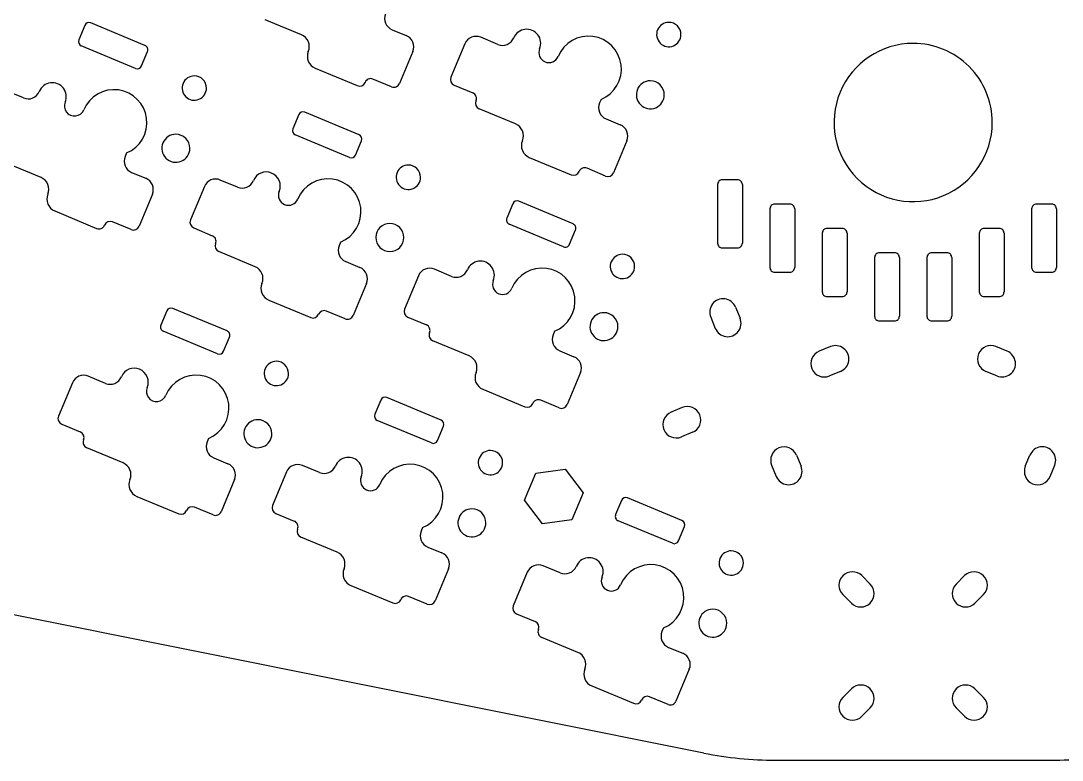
# Model space of a CAD drawing. Header units: millimetres. Extents: x -2 to 277, y 0 to 103.
# Drawn here: x 63.9 to 149.5, y 0.1 to 60.8 of the extents above; entities that cross this region are included whole.
import ezdxf

# ---------------------------------------------------------------- set-up
doc = ezdxf.new("R2010")
doc.units = ezdxf.units.MM
doc.layers.get('0').update_dxf_attribs({"linetype": 'CONTINUOUS'})

msp = doc.modelspace()

# ---------------------------------------------------------------- linework, layer by layer
at = {"color": 1}
for points in [[(86.9818, 59.6551), (84.0048, 60.8954)], [(69.1735, 60.4233), (68.685, 59.251)], [(74.1265, 58.7724), (69.6717, 60.6285)], [(94.4249, 60.0748), (95.5933, 59.5879)], [(103.1183, 58.863), (101.7106, 59.4496)], [(73.345, 56.8967), (68.8902, 58.7528)], [(73.8432, 57.1018), (74.3316, 58.2741)], [(96.1318, 58.2802), (95.0357, 55.6495)], [(100.4029, 58.9111), (99.2588, 56.1649)], [(88.1126, 56.909), (91.5511, 55.4763)], [(94.3818, 55.3802), (92.8588, 56.0148)], [(64.1392, 54.4663), (62.7315, 55.0528)], [(99.528, 55.5111), (101.0511, 54.8765)], [(111.5926, 54.3473), (111.4711, 54.0558)], [(86.7582, 53.0966), (86.2697, 51.9243)], [(91.7112, 51.4457), (87.2564, 53.3018)], [(104.5665, 52.3284), (101.5896, 53.5688)], [(112.0096, 52.7481), (113.178, 52.2613)], [(90.9297, 49.57), (86.4749, 51.4261)], [(91.4279, 49.7752), (91.9164, 50.9475)], [(113.7165, 50.9536), (112.6204, 48.3228)], [(72.6134, 49.9506), (72.492, 49.659)], [(65.5873, 47.9317), (62.6104, 49.172)], [(105.6973, 49.5823), (109.1358, 48.1497)], [(73.0304, 48.3514), (74.1989, 47.8645)], [(111.9666, 48.0536), (110.4435, 48.6881)], [(79.0085, 47.1877), (77.8643, 44.4415)], [(81.7239, 47.1396), (80.3162, 47.7262)], [(121.169, 47.3608), (121.169, 42.5348)], [(122.82, 47.7418), (121.55, 47.7418)], [(123.201, 47.3608), (123.201, 42.5348)], [(74.7374, 46.5568), (73.6413, 43.9261)], [(104.3429, 45.77), (103.8545, 44.5977)], [(109.2959, 44.1191), (104.8411, 45.9751)], [(125.469, 45.3608), (125.469, 40.5348)], [(127.12, 45.7418), (125.85, 45.7418)], [(127.501, 45.3608), (127.501, 40.5348)], [(146.969, 45.3608), (146.969, 40.5348)], [(148.62, 45.7418), (147.35, 45.7418)], [(149.001, 45.3608), (149.001, 40.5348)], [(66.7182, 45.1856), (70.1566, 43.7529)], [(72.9874, 43.6568), (71.4643, 44.2914)], [(78.1336, 43.7877), (79.6566, 43.1531)], [(108.5144, 42.2434), (104.0596, 44.0994)], [(131.42, 43.7418), (130.15, 43.7418)], [(144.32, 43.7418), (143.05, 43.7418)], [(109.0127, 42.4485), (109.5011, 43.6208)], [(129.769, 43.3608), (129.769, 38.5348)], [(131.801, 43.3608), (131.801, 38.5348)], [(142.669, 43.3608), (142.669, 38.5348)], [(144.701, 43.3608), (144.701, 38.5348)], [(90.1981, 42.6239), (90.0767, 42.3324)], [(121.55, 42.1538), (122.82, 42.1538)], [(83.1721, 40.605), (80.1951, 41.8454)], [(134.069, 41.3608), (134.069, 36.5348)], [(135.72, 41.7418), (134.45, 41.7418)], [(136.101, 41.3608), (136.101, 36.5348)], [(138.369, 41.3608), (138.369, 36.5348)], [(140.02, 41.7418), (138.75, 41.7418)], [(140.401, 41.3608), (140.401, 36.5348)], [(90.6152, 41.0247), (91.7836, 40.5379)], [(99.3086, 39.813), (97.9009, 40.3995)], [(96.5932, 39.861), (95.449, 37.1148)], [(125.85, 40.1538), (127.12, 40.1538)], [(147.35, 40.1538), (148.62, 40.1538)], [(92.3221, 39.2302), (91.226, 36.5994)], [(84.3029, 37.8589), (87.7414, 36.4263)], [(130.15, 38.1538), (131.42, 38.1538)], [(143.05, 38.1538), (144.32, 38.1538)], [(75.9139, 36.9778), (75.4254, 35.8055)], [(80.8669, 35.3269), (76.4121, 37.1829)], [(90.5721, 36.3302), (89.049, 36.9648)], [(122.6366, 37.2895), (123.0135, 36.3741)], [(95.7183, 36.461), (97.2414, 35.8264)], [(120.6023, 36.4518), (120.9792, 35.5364)], [(134.45, 36.1538), (135.72, 36.1538)], [(138.75, 36.1538), (140.02, 36.1538)], [(80.0854, 33.4512), (75.6306, 35.3072)], [(107.7829, 35.2972), (107.6614, 35.0057)], [(80.5836, 33.6563), (81.0721, 34.8286)], [(100.7568, 33.2784), (97.7799, 34.5187)], [(108.1999, 33.698), (109.3683, 33.2112)], [(130.4314, 34.0418), (129.516, 33.6649)], [(144.9539, 33.6648), (144.0385, 34.0417)], [(109.9068, 31.9035), (108.8107, 29.2727)], [(131.2691, 32.0075), (130.3537, 31.6306)], [(144.1163, 31.6305), (143.2009, 32.0074)], [(68.1642, 31.0688), (67.02, 28.3227)], [(70.8796, 31.0208), (69.4719, 31.6073)], [(101.8876, 30.5323), (105.3261, 29.0996)], [(93.4985, 29.6509), (93.0101, 28.4785)], [(98.4515, 27.9999), (93.9967, 29.856)], [(108.1569, 29.0035), (106.6338, 29.6381)], [(118.27, 29.0339), (117.3546, 28.657)], [(67.2893, 27.6688), (68.8123, 27.0342)], [(97.67, 26.1242), (93.2152, 27.9803)], [(98.1682, 26.3294), (98.6567, 27.5017)], [(119.1076, 26.9996), (118.1923, 26.6227)], [(72.3278, 24.4862), (69.3508, 25.7265)], [(79.3538, 26.5051), (79.2324, 26.2135)], [(79.7709, 24.9059), (80.9393, 24.419)], [(127.6444, 25.128), (128.0214, 24.2127)], [(146.4487, 24.2126), (146.8256, 25.128)], [(88.4643, 23.6941), (87.0566, 24.2806)], [(106.2464, 23.653), (108.6523, 23.9641)], [(108.6523, 23.9641), (110.1254, 22.0368)], [(125.6102, 24.2904), (125.9871, 23.375)], [(148.483, 23.375), (148.8599, 24.2903)], [(120.0406, 0.6518), (6.315, 23.4177)], [(81.4778, 23.1113), (80.3817, 20.4805)], [(85.7489, 23.7422), (84.6047, 20.996)], [(106.7869, 19.4872), (105.3138, 21.4145), (106.2464, 23.653)], [(73.4586, 21.7401), (76.8971, 20.3074)], [(110.1254, 22.0368), (109.1928, 19.7983)], [(113.2812, 21.4081), (112.7927, 20.2358)], [(118.2342, 19.7571), (113.7794, 21.6132)], [(79.7278, 20.2113), (78.2047, 20.8459)], [(84.874, 20.3422), (86.3971, 19.7076)], [(109.1928, 19.7983), (106.7869, 19.4872)], [(117.4527, 17.8814), (112.9979, 19.7375)], [(96.9386, 19.1784), (96.8171, 18.8869)], [(117.9509, 18.0866), (118.4394, 19.2589)], [(89.9125, 17.1595), (86.9355, 18.3999)], [(97.3556, 17.5792), (98.524, 17.0924)], [(99.0625, 15.7847), (97.9664, 13.1539)], [(105.5315, 15.4991), (104.3873, 12.7529)], [(108.2469, 15.4511), (106.8392, 16.0376)], [(133.0128, 15.2256), (133.7128, 14.5256)], [(140.7572, 14.5256), (141.4572, 15.2256)], [(91.0433, 14.4134), (94.4818, 12.9808)], [(97.3126, 12.8846), (95.7895, 13.5192)], [(131.4572, 13.67), (132.1572, 12.97)], [(142.3128, 12.97), (143.0128, 13.67)], [(104.6566, 12.0991), (106.1796, 11.4645)], [(116.7211, 10.9353), (116.5997, 10.6438)], [(109.6951, 8.9165), (106.7181, 10.1568)], [(117.1382, 9.3361), (118.3066, 8.8493)], [(118.8451, 7.5416), (117.749, 4.9108)], [(110.8259, 6.1703), (114.2644, 4.7377)], [(117.0951, 4.6416), (115.572, 5.2762)], [(131.4572, 5.2256), (132.1572, 5.9256)], [(142.3128, 5.9256), (143.0128, 5.2256)], [(133.0128, 3.67), (133.7128, 4.37)], [(140.7572, 4.37), (141.4572, 3.67)], [(125.9293, 0.0682), (148.5386, 0.0682)]]:
    msp.add_lwpolyline(points, dxfattribs=at)
for points in [[(117.1606, 60.6748)], [(137.235, 58.9478)], [(78.1815, 56.278)], [(115.6415, 55.8786)], [(76.6623, 51.4819)], [(95.7662, 48.9514)], [(94.247, 44.1552)], [(113.3509, 41.6247)], [(111.8318, 36.8286)], [(84.9219, 32.8325)], [(83.4027, 28.0364)], [(102.5066, 25.5059)], [(100.9874, 20.7097)], [(122.2892, 17.2628)], [(120.77, 12.4667)]]:
    msp.add_lwpolyline(points, close=True, dxfattribs=at)
for points in [[(93.8864, 61.3824), (93.674049, 60.872614), (93.915135, 60.287202), (94.4249, 60.0748)], [(69.6717, 60.6285), (69.477461, 60.709405), (69.254413, 60.617535), (69.1735, 60.4233)], [(105.339819, 60.099672), (104.932368, 60.046892), (104.584025, 59.78075), (104.426007, 59.401497)], [(106.401362, 59.657375), (106.151928, 59.983848), (105.74727, 60.152451), (105.339819, 60.099672)], [(116.23672, 60.057483), (116.081939, 59.683809), (116.167495, 59.253691), (116.453493, 58.967693)], [(117.1606, 60.6748), (116.756138, 60.6748), (116.391501, 60.431158), (116.23672, 60.057483)], [(117.867707, 60.381907), (117.68017, 60.569443), (117.425816, 60.6748), (117.1606, 60.6748)], [(118.1606, 59.6748), (118.1606, 59.940016), (118.055243, 60.19437), (117.867707, 60.381907)], [(68.685, 59.251), (68.604095, 59.056761), (68.695965, 58.833713), (68.8902, 58.7528)], [(87.548886, 59.085651), (87.442852, 59.343159), (87.238864, 59.547996), (86.9818, 59.6551)], [(87.5472, 58.282), (87.654313, 58.539061), (87.654919, 58.828144), (87.548886, 59.085651)], [(96.133389, 59.045579), (96.032401, 59.290822), (95.838124, 59.485901), (95.5933, 59.5879)], [(96.1318, 58.2802), (96.233807, 58.525021), (96.234378, 58.800337), (96.133389, 59.045579)], [(100.945221, 59.451189), (100.699978, 59.350201), (100.504899, 59.155924), (100.4029, 58.9111)], [(101.7106, 59.4496), (101.465779, 59.551607), (101.190463, 59.552178), (100.945221, 59.451189)], [(103.883679, 58.861411), (104.128922, 58.962399), (104.324001, 59.156676), (104.426, 59.4015)], [(106.5491, 58.5169), (106.70711, 58.896156), (106.650796, 59.330901), (106.401362, 59.657375)], [(110.922492, 59.520083), (109.711238, 59.682095), (108.542181, 59.010353), (108.0722, 57.8823)], [(113.242166, 57.190789), (113.085168, 58.402703), (112.133746, 59.358072), (110.922492, 59.520083)], [(117.543283, 58.75092), (117.916958, 58.905701), (118.1606, 59.270338), (118.1606, 59.6748)], [(74.332263, 58.565732), (74.293798, 58.659184), (74.219782, 58.733526), (74.1265, 58.7724)], [(74.3316, 58.2741), (74.370489, 58.367376), (74.370728, 58.472281), (74.332263, 58.565732)], [(87.5472, 58.282), (87.324215, 57.746726), (87.577345, 57.132032), (88.1126, 56.909)], [(103.1183, 58.863), (103.363121, 58.760993), (103.638437, 58.760422), (103.883679, 58.861411)], [(106.5491, 58.5169), (106.373869, 58.096309), (106.572764, 57.613295), (106.993353, 57.438057)], [(116.453493, 58.967693), (116.739491, 58.681695), (117.169609, 58.596139), (117.543283, 58.75092)], [(137.235, 58.9478), (134.605995, 58.9478), (132.23586, 57.364126), (131.229783, 54.935242)], [(141.831194, 57.043994), (140.612208, 58.262981), (138.958907, 58.9478), (137.235, 58.9478)], [(106.993353, 57.438057), (107.413941, 57.262819), (107.896955, 57.461714), (108.072193, 57.882303)], [(73.345, 56.8967), (73.539211, 56.815783), (73.762248, 56.907604), (73.8432, 57.1018)], [(111.5926, 54.3473), (112.722588, 54.812608), (113.399163, 55.978875), (113.242166, 57.190789)], [(143.735, 52.4478), (143.735, 54.171707), (143.050181, 55.825008), (141.831194, 57.043994)], [(66.361197, 55.711249), (65.951669, 55.657072), (65.602662, 55.387405), (65.4469, 55.0048)], [(67.427741, 55.266847), (67.177848, 55.595788), (66.770725, 55.765426), (66.361197, 55.711249)], [(77.25762, 55.660683), (77.102839, 55.287009), (77.188395, 54.856891), (77.474393, 54.570893)], [(78.1815, 56.278), (77.777038, 56.278), (77.412401, 56.034358), (77.25762, 55.660683)], [(78.888607, 55.985107), (78.70107, 56.172643), (78.446716, 56.278), (78.1815, 56.278)], [(79.1815, 55.278), (79.1815, 55.543216), (79.076143, 55.79757), (78.888607, 55.985107)], [(91.5511, 55.4763), (91.806007, 55.37013), (92.098718, 55.490698), (92.2049, 55.7456)], [(92.476093, 56.015637), (92.353461, 55.965152), (92.255909, 55.868015), (92.2049, 55.7456)], [(92.8588, 56.0148), (92.73639, 56.065822), (92.598725, 56.066123), (92.476093, 56.015637)], [(94.764532, 55.379402), (94.887166, 55.429907), (94.98471, 55.527067), (95.0357, 55.6495)], [(99.2588, 56.1649), (99.152619, 55.910021), (99.273137, 55.617321), (99.528, 55.5111)], [(115.6415, 55.8786), (115.176368, 55.8786), (114.757037, 55.598411), (114.579039, 55.168686)], [(116.454673, 55.541773), (116.239006, 55.75744), (115.946499, 55.8786), (115.6415, 55.8786)], [(64.904579, 54.464711), (65.149822, 54.565699), (65.344901, 54.759976), (65.4469, 55.0048)], [(67.5699, 54.1202), (67.731899, 54.500206), (67.677634, 54.937906), (67.427741, 55.266847)], [(71.943292, 55.123383), (70.732038, 55.285395), (69.562981, 54.613653), (69.093, 53.4856)], [(74.262966, 52.794089), (74.105968, 54.006003), (73.154546, 54.961372), (71.943292, 55.123383)], [(78.564183, 54.35412), (78.937858, 54.508901), (79.1815, 54.873538), (79.1815, 55.278)], [(94.3818, 55.3802), (94.504222, 55.329184), (94.641898, 55.328897), (94.764532, 55.379402)], [(101.321137, 54.605307), (101.270652, 54.727939), (101.173515, 54.825491), (101.0511, 54.8765)], [(114.579039, 55.168686), (114.40104, 54.73896), (114.49943, 54.244325), (114.828327, 53.915427)], [(116.7915, 54.7286), (116.7915, 55.033599), (116.67034, 55.326106), (116.454673, 55.541773)], [(131.229783, 54.935242), (130.223707, 52.506359), (130.779819, 49.710593), (132.638806, 47.851606)], [(64.1392, 54.4663), (64.384021, 54.364293), (64.659337, 54.363722), (64.904579, 54.464711)], [(67.5699, 54.1202), (67.456548, 53.848124), (67.496949, 53.536242), (67.675891, 53.302033)], [(77.474393, 54.570893), (77.760391, 54.284895), (78.190509, 54.199339), (78.564183, 54.35412)], [(101.3203, 54.2226), (101.21413, 53.967693), (101.334698, 53.674982), (101.5896, 53.5688)], [(101.3203, 54.2226), (101.371322, 54.34501), (101.371623, 54.482675), (101.321137, 54.605307)], [(111.4711, 54.0558), (111.369093, 53.810979), (111.368522, 53.535663), (111.469511, 53.290421)], [(114.828327, 53.915427), (115.157225, 53.58653), (115.65186, 53.48814), (116.081586, 53.666139)], [(116.081586, 53.666139), (116.511311, 53.844137), (116.7915, 54.263468), (116.7915, 54.7286)], [(67.675891, 53.302033), (67.854834, 53.067824), (68.145132, 52.946871), (68.437434, 52.984736)], [(68.437434, 52.984736), (68.729736, 53.0226), (68.979634, 53.21353), (69.092993, 53.485603)], [(87.2564, 53.3018), (87.062161, 53.382705), (86.839113, 53.290835), (86.7582, 53.0966)], [(111.469511, 53.290421), (111.570499, 53.045178), (111.764776, 52.850099), (112.0096, 52.7481)], [(72.6134, 49.9506), (73.743388, 50.415908), (74.419963, 51.582175), (74.262966, 52.794089)], [(105.1319, 50.9554), (105.354885, 51.490674), (105.101755, 52.105368), (104.5665, 52.3284)], [(113.718089, 51.718979), (113.617101, 51.964222), (113.422824, 52.159301), (113.178, 52.2613)], [(139.722442, 46.442583), (142.151326, 47.44866), (143.735, 49.818795), (143.735, 52.4478)], [(76.6623, 51.4819), (76.197168, 51.4819), (75.777837, 51.201711), (75.599839, 50.771986)], [(77.475473, 51.145073), (77.259806, 51.36074), (76.967299, 51.4819), (76.6623, 51.4819)], [(86.2697, 51.9243), (86.188795, 51.730061), (86.280665, 51.507013), (86.4749, 51.4261)], [(91.9164, 50.9475), (91.997305, 51.141739), (91.905435, 51.364787), (91.7112, 51.4457)], [(113.7165, 50.9536), (113.818507, 51.198421), (113.819078, 51.473737), (113.718089, 51.718979)], [(75.599839, 50.771986), (75.42184, 50.34226), (75.52023, 49.847625), (75.849127, 49.518727)], [(77.8123, 50.3319), (77.8123, 50.636899), (77.69114, 50.929406), (77.475473, 51.145073)], [(105.1319, 50.9554), (105.024787, 50.698339), (105.024181, 50.409256), (105.130214, 50.151749)], [(72.492, 49.659), (72.279637, 49.149241), (72.520674, 48.563841), (73.0304, 48.3514)], [(77.102386, 49.269439), (77.532111, 49.447437), (77.8123, 49.866768), (77.8123, 50.3319)], [(90.9297, 49.57), (91.123939, 49.489095), (91.346987, 49.580965), (91.4279, 49.7752)], [(105.130214, 50.151749), (105.236248, 49.894241), (105.440236, 49.689404), (105.6973, 49.5823)], [(75.849127, 49.518727), (76.178025, 49.18983), (76.67266, 49.09144), (77.102386, 49.269439)], [(95.7662, 48.9514), (95.361738, 48.9514), (94.997101, 48.707758), (94.84232, 48.334083)], [(96.473307, 48.658507), (96.28577, 48.846043), (96.031416, 48.9514), (95.7662, 48.9514)], [(66.154446, 47.362276), (66.048393, 47.619786), (65.844383, 47.824615), (65.5873, 47.9317)], [(84.535447, 48.297343), (83.949173, 48.541617), (83.275881, 48.264371), (83.031607, 47.678097)], [(85.1547, 46.7935), (85.398967, 47.379777), (85.121721, 48.053069), (84.535447, 48.297343)], [(89.52812, 47.796732), (88.316844, 47.95875), (87.147767, 47.286983), (86.6778, 46.1589)], [(94.84232, 48.334083), (94.687539, 47.960409), (94.773095, 47.530291), (95.059093, 47.244293)], [(96.148883, 47.02752), (96.522558, 47.182301), (96.7662, 47.546938), (96.7662, 47.9514)], [(96.7662, 47.9514), (96.7662, 48.216616), (96.660843, 48.47097), (96.473307, 48.658507)], [(109.1358, 48.1497), (109.390679, 48.043519), (109.683379, 48.164037), (109.7896, 48.4189)], [(110.060793, 48.688937), (109.938161, 48.638452), (109.840609, 48.541315), (109.7896, 48.4189)], [(110.4435, 48.6881), (110.32109, 48.739122), (110.183425, 48.739423), (110.060793, 48.688937)], [(111.9666, 48.0536), (112.221479, 47.947419), (112.514179, 48.067937), (112.6204, 48.3228)], [(66.1528, 46.5586), (66.259907, 46.815673), (66.260499, 47.104766), (66.154446, 47.362276)], [(74.738989, 47.322179), (74.638001, 47.567422), (74.443724, 47.762501), (74.1989, 47.8645)], [(74.7374, 46.5568), (74.839407, 46.801621), (74.839978, 47.076937), (74.738989, 47.322179)], [(79.550821, 47.727789), (79.305578, 47.626801), (79.110499, 47.432524), (79.0085, 47.1877)], [(80.3162, 47.7262), (80.071379, 47.828207), (79.796063, 47.828778), (79.550821, 47.727789)], [(81.7239, 47.1396), (81.968721, 47.037593), (82.244037, 47.037022), (82.489279, 47.138011)], [(82.489279, 47.138011), (82.734522, 47.238999), (82.929601, 47.433276), (83.0316, 47.6781)], [(91.847795, 45.46737), (91.690826, 46.679311), (90.739396, 47.634714), (89.52812, 47.796732)], [(95.059093, 47.244293), (95.345091, 46.958295), (95.775209, 46.872739), (96.148883, 47.02752)], [(121.280592, 47.630208), (121.209141, 47.558756), (121.169, 47.461847), (121.169, 47.3608)], [(121.55, 47.7418), (121.448953, 47.7418), (121.352044, 47.701659), (121.280592, 47.630208)], [(123.089408, 47.630208), (123.017956, 47.701659), (122.921047, 47.7418), (122.82, 47.7418)], [(123.201, 47.3608), (123.201, 47.461847), (123.160859, 47.558756), (123.089408, 47.630208)], [(132.638806, 47.851606), (134.497793, 45.992619), (137.293559, 45.436507), (139.722442, 46.442583)], [(66.1528, 46.5586), (65.929815, 46.023326), (66.182945, 45.408632), (66.7182, 45.1856)], [(85.1547, 46.7935), (84.979469, 46.372909), (85.178364, 45.889895), (85.598953, 45.714657)], [(85.598953, 45.714657), (86.019541, 45.539419), (86.502555, 45.738314), (86.677793, 46.158903)], [(90.1981, 42.6239), (91.328132, 43.089162), (92.004765, 44.25543), (91.847795, 45.46737)], [(104.8411, 45.9751), (104.646889, 46.056017), (104.423852, 45.964196), (104.3429, 45.77)], [(125.580592, 45.630208), (125.509141, 45.558756), (125.469, 45.461847), (125.469, 45.3608)], [(125.85, 45.7418), (125.748953, 45.7418), (125.652044, 45.701659), (125.580592, 45.630208)], [(127.389408, 45.630208), (127.317956, 45.701659), (127.221047, 45.7418), (127.12, 45.7418)], [(127.501, 45.3608), (127.501, 45.461847), (127.460859, 45.558756), (127.389408, 45.630208)], [(147.080592, 45.630208), (147.009141, 45.558756), (146.969, 45.461847), (146.969, 45.3608)], [(147.35, 45.7418), (147.248953, 45.7418), (147.152044, 45.701659), (147.080592, 45.630208)], [(148.889408, 45.630208), (148.817956, 45.701659), (148.721047, 45.7418), (148.62, 45.7418)], [(149.001, 45.3608), (149.001, 45.461847), (148.960859, 45.558756), (148.889408, 45.630208)], [(103.8545, 44.5977), (103.815611, 44.504424), (103.815372, 44.399519), (103.853837, 44.306068)], [(70.1566, 43.7529), (70.279022, 43.701884), (70.416698, 43.701597), (70.539332, 43.752102)], [(70.539332, 43.752102), (70.661966, 43.802607), (70.75951, 43.899767), (70.8105, 44.0222)], [(71.4643, 44.2914), (71.209421, 44.397581), (70.916721, 44.277063), (70.8105, 44.0222)], [(72.9874, 43.6568), (73.109822, 43.605784), (73.247498, 43.605497), (73.370132, 43.656002)], [(73.370132, 43.656002), (73.492766, 43.706507), (73.59031, 43.803667), (73.6413, 43.9261)], [(77.8643, 44.4415), (77.75813, 44.186593), (77.878698, 43.893882), (78.1336, 43.7877)], [(94.247, 44.1552), (93.611873, 44.1552), (93.097, 43.640327), (93.097, 43.0052)], [(95.060173, 43.818373), (94.844506, 44.03404), (94.551999, 44.1552), (94.247, 44.1552)], [(95.397, 43.0052), (95.397, 43.310199), (95.27584, 43.602706), (95.060173, 43.818373)], [(103.853837, 44.306068), (103.892302, 44.212616), (103.966318, 44.138274), (104.0596, 44.0994)], [(109.501723, 43.912457), (109.463239, 44.005911), (109.3892, 44.080245), (109.2959, 44.1191)], [(109.5011, 43.6208), (109.539983, 43.714088), (109.540208, 43.819004), (109.501723, 43.912457)], [(129.880592, 43.630208), (129.809141, 43.558756), (129.769, 43.461847), (129.769, 43.3608)], [(130.15, 43.7418), (130.048953, 43.7418), (129.952044, 43.701659), (129.880592, 43.630208)], [(131.689408, 43.630208), (131.617956, 43.701659), (131.521047, 43.7418), (131.42, 43.7418)], [(131.801, 43.3608), (131.801, 43.461847), (131.760859, 43.558756), (131.689408, 43.630208)], [(142.780592, 43.630208), (142.709141, 43.558756), (142.669, 43.461847), (142.669, 43.3608)], [(143.05, 43.7418), (142.948953, 43.7418), (142.852044, 43.701659), (142.780592, 43.630208)], [(144.589408, 43.630208), (144.517956, 43.701659), (144.421047, 43.7418), (144.32, 43.7418)], [(144.701, 43.3608), (144.701, 43.461847), (144.660859, 43.558756), (144.589408, 43.630208)], [(79.926698, 42.881932), (79.876193, 43.004566), (79.779033, 43.10211), (79.6566, 43.1531)], [(79.9259, 42.4992), (79.976916, 42.621622), (79.977203, 42.759298), (79.926698, 42.881932)], [(93.097, 43.0052), (93.097, 42.370073), (93.611873, 41.8552), (94.247, 41.8552)], [(94.247, 41.8552), (94.882127, 41.8552), (95.397, 42.370073), (95.397, 43.0052)], [(79.9259, 42.4992), (79.819719, 42.244321), (79.940237, 41.951621), (80.1951, 41.8454)], [(90.0767, 42.3324), (89.974693, 42.087579), (89.974122, 41.812263), (90.075111, 41.567021)], [(108.5144, 42.2434), (108.607676, 42.204511), (108.712581, 42.204272), (108.806032, 42.242737)], [(108.806032, 42.242737), (108.899484, 42.281202), (108.973826, 42.355218), (109.0127, 42.4485)], [(121.169, 42.5348), (121.169, 42.433753), (121.209141, 42.336844), (121.280592, 42.265392)], [(121.280592, 42.265392), (121.352044, 42.193941), (121.448953, 42.1538), (121.55, 42.1538)], [(122.82, 42.1538), (122.921047, 42.1538), (123.017956, 42.193941), (123.089408, 42.265392)], [(123.089408, 42.265392), (123.160859, 42.336844), (123.201, 42.433753), (123.201, 42.5348)], [(90.075111, 41.567021), (90.176099, 41.321778), (90.370376, 41.126699), (90.6152, 41.0247)], [(102.591662, 40.607375), (102.342228, 40.933848), (101.93757, 41.102451), (101.530119, 41.049672)], [(113.3509, 41.6247), (112.946438, 41.6247), (112.581801, 41.381058), (112.42702, 41.007383)], [(114.058007, 41.331807), (113.87047, 41.519343), (113.616116, 41.6247), (113.3509, 41.6247)], [(114.3509, 40.6247), (114.3509, 40.889916), (114.245543, 41.14427), (114.058007, 41.331807)], [(134.180592, 41.630208), (134.109141, 41.558756), (134.069, 41.461847), (134.069, 41.3608)], [(134.45, 41.7418), (134.348953, 41.7418), (134.252044, 41.701659), (134.180592, 41.630208)], [(135.989408, 41.630208), (135.917956, 41.701659), (135.821047, 41.7418), (135.72, 41.7418)], [(136.101, 41.3608), (136.101, 41.461847), (136.060859, 41.558756), (135.989408, 41.630208)], [(138.480592, 41.630208), (138.409141, 41.558756), (138.369, 41.461847), (138.369, 41.3608)], [(138.75, 41.7418), (138.648953, 41.7418), (138.552044, 41.701659), (138.480592, 41.630208)], [(140.289408, 41.630208), (140.217956, 41.701659), (140.121047, 41.7418), (140.02, 41.7418)], [(140.401, 41.3608), (140.401, 41.461847), (140.360859, 41.558756), (140.289408, 41.630208)], [(83.7375, 39.232), (83.960485, 39.767274), (83.707355, 40.381968), (83.1721, 40.605)], [(92.323689, 39.995579), (92.222701, 40.240822), (92.028424, 40.435901), (91.7836, 40.5379)], [(97.135521, 40.401089), (96.890278, 40.300101), (96.695199, 40.105824), (96.5932, 39.861)], [(97.9009, 40.3995), (97.656079, 40.501507), (97.380763, 40.502078), (97.135521, 40.401089)], [(100.073979, 39.811411), (100.319222, 39.912399), (100.514301, 40.106676), (100.6163, 40.3515)], [(101.530119, 41.049672), (101.122668, 40.996892), (100.774325, 40.73075), (100.616307, 40.351497)], [(102.7394, 39.4669), (102.89741, 39.846156), (102.841096, 40.280901), (102.591662, 40.607375)], [(107.11281, 40.469954), (105.901583, 40.631993), (104.732526, 39.960309), (104.2625, 38.8323)], [(109.432416, 38.140661), (109.275425, 39.352553), (108.324037, 40.307914), (107.11281, 40.469954)], [(112.42702, 41.007383), (112.272239, 40.633709), (112.357795, 40.203591), (112.643793, 39.917593)], [(113.733583, 39.70082), (114.107258, 39.855601), (114.3509, 40.220238), (114.3509, 40.6247)], [(125.469, 40.5348), (125.469, 40.433753), (125.509141, 40.336844), (125.580592, 40.265392)], [(125.580592, 40.265392), (125.652044, 40.193941), (125.748953, 40.1538), (125.85, 40.1538)], [(127.12, 40.1538), (127.221047, 40.1538), (127.317956, 40.193941), (127.389408, 40.265392)], [(127.389408, 40.265392), (127.460859, 40.336844), (127.501, 40.433753), (127.501, 40.5348)], [(146.969, 40.5348), (146.969, 40.433753), (147.009141, 40.336844), (147.080592, 40.265392)], [(147.080592, 40.265392), (147.152044, 40.193941), (147.248953, 40.1538), (147.35, 40.1538)], [(148.62, 40.1538), (148.721047, 40.1538), (148.817956, 40.193941), (148.889408, 40.265392)], [(148.889408, 40.265392), (148.960859, 40.336844), (149.001, 40.433753), (149.001, 40.5348)], [(92.3221, 39.2302), (92.424107, 39.475021), (92.424678, 39.750337), (92.323689, 39.995579)], [(99.3086, 39.813), (99.553421, 39.710993), (99.828737, 39.710422), (100.073979, 39.811411)], [(102.7394, 39.4669), (102.564169, 39.046309), (102.763064, 38.563295), (103.183653, 38.388057)], [(112.643793, 39.917593), (112.929791, 39.631595), (113.359909, 39.546039), (113.733583, 39.70082)], [(83.7375, 39.232), (83.630387, 38.974939), (83.629781, 38.685856), (83.735814, 38.428349)], [(103.183653, 38.388057), (103.604241, 38.212819), (104.087255, 38.411714), (104.262493, 38.832303)], [(129.769, 38.5348), (129.769, 38.433753), (129.809141, 38.336844), (129.880592, 38.265392)], [(131.689408, 38.265392), (131.760859, 38.336844), (131.801, 38.433753), (131.801, 38.5348)], [(142.669, 38.5348), (142.669, 38.433753), (142.709141, 38.336844), (142.780592, 38.265392)], [(144.589408, 38.265392), (144.660859, 38.336844), (144.701, 38.433753), (144.701, 38.5348)], [(83.735814, 38.428349), (83.841848, 38.170841), (84.045836, 37.966004), (84.3029, 37.8589)], [(107.7829, 35.2972), (108.912857, 35.762522), (109.589408, 36.928769), (109.432416, 38.140661)], [(121.765288, 37.960939), (121.375766, 38.013043), (120.988035, 37.85338), (120.748151, 37.542095)], [(122.6366, 37.2895), (122.486949, 37.652883), (122.154811, 37.908836), (121.765288, 37.960939)], [(129.880592, 38.265392), (129.952044, 38.193941), (130.048953, 38.1538), (130.15, 38.1538)], [(131.42, 38.1538), (131.521047, 38.1538), (131.617956, 38.193941), (131.689408, 38.265392)], [(142.780592, 38.265392), (142.852044, 38.193941), (142.948953, 38.1538), (143.05, 38.1538)], [(144.32, 38.1538), (144.421047, 38.1538), (144.517956, 38.193941), (144.589408, 38.265392)], [(76.4121, 37.1829), (76.217889, 37.263817), (75.994852, 37.171996), (75.9139, 36.9778)], [(89.049, 36.9648), (88.794093, 37.07097), (88.501382, 36.950402), (88.3952, 36.6955)], [(95.449, 37.1148), (95.34283, 36.859893), (95.463398, 36.567182), (95.7183, 36.461)], [(111.8318, 36.8286), (111.366668, 36.8286), (110.947337, 36.548411), (110.769339, 36.118686)], [(112.644973, 36.491773), (112.429306, 36.70744), (112.136799, 36.8286), (111.8318, 36.8286)], [(120.748151, 37.542095), (120.508267, 37.230809), (120.452674, 36.815193), (120.602312, 36.451805)], [(87.7414, 36.4263), (87.996279, 36.320119), (88.288979, 36.440637), (88.3952, 36.6955)], [(90.5721, 36.3302), (90.69451, 36.279178), (90.832175, 36.278877), (90.954807, 36.329363)], [(90.954807, 36.329363), (91.077439, 36.379848), (91.174991, 36.476985), (91.226, 36.5994)], [(110.769339, 36.118686), (110.59134, 35.68896), (110.68973, 35.194325), (111.018627, 34.865427)], [(112.9818, 35.6786), (112.9818, 35.983599), (112.86064, 36.276106), (112.644973, 36.491773)], [(122.867649, 35.283805), (123.107533, 35.595091), (123.163126, 36.010707), (123.013488, 36.374095)], [(134.069, 36.5348), (134.069, 36.433753), (134.109141, 36.336844), (134.180592, 36.265392)], [(134.180592, 36.265392), (134.252044, 36.193941), (134.348953, 36.1538), (134.45, 36.1538)], [(135.72, 36.1538), (135.821047, 36.1538), (135.917956, 36.193941), (135.989408, 36.265392)], [(135.989408, 36.265392), (136.060859, 36.336844), (136.101, 36.433753), (136.101, 36.5348)], [(138.369, 36.5348), (138.369, 36.433753), (138.409141, 36.336844), (138.480592, 36.265392)], [(138.480592, 36.265392), (138.552044, 36.193941), (138.648953, 36.1538), (138.75, 36.1538)], [(140.02, 36.1538), (140.121047, 36.1538), (140.217956, 36.193941), (140.289408, 36.265392)], [(140.289408, 36.265392), (140.360859, 36.336844), (140.401, 36.433753), (140.401, 36.5348)], [(75.4254, 35.8055), (75.386517, 35.712212), (75.386292, 35.607296), (75.424777, 35.513843)], [(75.424777, 35.513843), (75.463261, 35.420389), (75.5373, 35.346055), (75.6306, 35.3072)], [(81.072723, 35.120257), (81.034239, 35.213711), (80.9602, 35.288045), (80.8669, 35.3269)], [(81.0721, 34.8286), (81.110983, 34.921888), (81.111208, 35.026804), (81.072723, 35.120257)], [(97.5106, 35.1726), (97.616781, 35.427479), (97.496263, 35.720179), (97.2414, 35.8264)], [(97.5106, 35.1726), (97.459584, 35.050178), (97.459297, 34.912502), (97.509802, 34.789868)], [(112.271886, 34.616139), (112.701611, 34.794137), (112.9818, 35.213468), (112.9818, 35.6786)], [(120.9792, 35.5364), (121.128851, 35.173017), (121.460989, 34.917064), (121.850512, 34.864961)], [(121.850512, 34.864961), (122.240034, 34.812857), (122.627765, 34.97252), (122.867649, 35.283805)], [(97.509802, 34.789868), (97.560307, 34.667234), (97.657467, 34.56969), (97.7799, 34.5187)], [(107.6614, 35.0057), (107.559393, 34.760879), (107.558822, 34.485563), (107.659811, 34.240321)], [(107.659811, 34.240321), (107.760799, 33.995078), (107.955076, 33.799999), (108.1999, 33.698)], [(111.018627, 34.865427), (111.347525, 34.53653), (111.84216, 34.43814), (112.271886, 34.616139)], [(144.0385, 34.0417), (143.477277, 34.270676), (142.83658, 34.002496), (142.605806, 33.442009)], [(80.0854, 33.4512), (80.279611, 33.370283), (80.502648, 33.462104), (80.5836, 33.6563)], [(129.516, 33.6649), (128.954255, 33.433566), (128.686391, 32.790655), (128.917712, 32.228905)], [(131.521695, 33.895949), (131.210409, 34.135833), (130.794793, 34.191426), (130.431405, 34.041788)], [(131.940539, 32.878812), (131.992643, 33.268334), (131.83298, 33.656065), (131.521695, 33.895949)], [(142.605806, 33.442009), (142.375032, 32.881523), (142.641157, 32.23997), (143.2009, 32.0074)], [(145.628488, 32.793357), (145.57584, 33.183654), (145.31855, 33.516025), (144.9539, 33.6648)], [(84.9219, 32.8325), (84.517438, 32.8325), (84.152801, 32.588858), (83.99802, 32.215183)], [(85.629007, 32.539607), (85.44147, 32.727143), (85.187116, 32.8325), (84.9219, 32.8325)], [(85.9219, 31.8325), (85.9219, 32.097716), (85.816543, 32.35207), (85.629007, 32.539607)], [(101.323886, 32.708951), (101.217852, 32.966459), (101.013864, 33.171296), (100.7568, 33.2784)], [(101.3222, 31.9053), (101.429313, 32.162361), (101.429919, 32.451444), (101.323886, 32.708951)], [(109.908389, 32.668879), (109.807401, 32.914122), (109.613124, 33.109201), (109.3683, 33.2112)], [(109.9068, 31.9035), (110.008807, 32.148321), (110.009378, 32.423637), (109.908389, 32.668879)], [(131.2691, 32.0075), (131.632483, 32.157151), (131.888436, 32.489289), (131.940539, 32.878812)], [(145.208911, 31.774319), (145.521108, 32.014396), (145.681136, 32.403059), (145.628488, 32.793357)], [(69.4719, 31.6073), (69.227079, 31.709307), (68.951763, 31.709878), (68.706521, 31.608889)], [(73.691147, 32.178543), (73.104873, 32.422817), (72.431581, 32.145571), (72.187307, 31.559297)], [(74.3104, 30.6747), (74.554667, 31.260977), (74.277421, 31.934269), (73.691147, 32.178543)], [(78.683692, 31.677883), (77.472438, 31.839895), (76.303381, 31.168153), (75.8334, 30.0401)], [(81.003366, 29.348589), (80.846368, 30.560503), (79.894946, 31.515872), (78.683692, 31.677883)], [(83.99802, 32.215183), (83.843239, 31.841509), (83.928795, 31.411391), (84.214793, 31.125393)], [(85.304583, 30.90862), (85.678258, 31.063401), (85.9219, 31.428038), (85.9219, 31.8325)], [(101.3222, 31.9053), (101.099215, 31.370026), (101.352345, 30.755332), (101.8876, 30.5323)], [(128.917712, 32.228905), (129.149034, 31.667155), (129.791945, 31.399291), (130.353695, 31.630612)], [(144.1163, 31.6305), (144.479989, 31.47939), (144.896713, 31.534243), (145.208911, 31.774319)], [(68.706521, 31.608889), (68.461278, 31.507901), (68.266199, 31.313624), (68.1642, 31.0688)], [(70.8796, 31.0208), (71.124421, 30.918793), (71.399737, 30.918222), (71.644979, 31.019211)], [(71.644979, 31.019211), (71.890222, 31.120199), (72.085301, 31.314476), (72.1873, 31.5593)], [(84.214793, 31.125393), (84.500791, 30.839395), (84.930909, 30.753839), (85.304583, 30.90862)], [(74.3104, 30.6747), (74.193666, 30.401992), (74.232327, 30.087607), (74.411657, 29.851308)], [(75.177434, 29.532225), (75.471495, 29.571274), (75.721954, 29.765188), (75.8334, 30.0401)], [(74.411657, 29.851308), (74.590987, 29.615008), (74.883373, 29.493177), (75.177434, 29.532225)], [(79.3538, 26.5051), (80.483788, 26.970408), (81.160363, 28.136675), (81.003366, 29.348589)], [(93.9967, 29.856), (93.802489, 29.936917), (93.579452, 29.845096), (93.4985, 29.6509)], [(105.3261, 29.0996), (105.581007, 28.99343), (105.873718, 29.113998), (105.9799, 29.3689)], [(106.251093, 29.638937), (106.128461, 29.588452), (106.030909, 29.491315), (105.9799, 29.3689)], [(106.6338, 29.6381), (106.51139, 29.689122), (106.373725, 29.689423), (106.251093, 29.638937)], [(108.1569, 29.0035), (108.411779, 28.897319), (108.704479, 29.017837), (108.8107, 29.2727)], [(119.702694, 28.434209), (119.47192, 28.994696), (118.831223, 29.262876), (118.27, 29.0339)], [(67.02, 28.3227), (66.968984, 28.200278), (66.968697, 28.062602), (67.019202, 27.939968)], [(93.0101, 28.4785), (92.929183, 28.284289), (93.021004, 28.061252), (93.2152, 27.9803)], [(117.3546, 28.657), (116.792855, 28.425666), (116.524991, 27.782755), (116.756312, 27.221005)], [(119.1076, 26.9996), (119.667343, 27.23217), (119.933468, 27.873723), (119.702694, 28.434209)], [(67.019202, 27.939968), (67.069707, 27.817334), (67.166867, 27.71979), (67.2893, 27.6688)], [(83.4027, 28.0364), (82.937568, 28.0364), (82.518237, 27.756211), (82.340239, 27.326486)], [(84.215873, 27.699573), (84.000206, 27.91524), (83.707699, 28.0364), (83.4027, 28.0364)], [(84.5527, 26.8864), (84.5527, 27.191399), (84.43154, 27.483906), (84.215873, 27.699573)], [(98.6567, 27.5017), (98.737605, 27.695939), (98.645735, 27.918987), (98.4515, 27.9999)], [(69.0816, 26.3804), (69.18777, 26.635307), (69.067202, 26.928018), (68.8123, 27.0342)], [(82.340239, 27.326486), (82.16224, 26.89676), (82.26063, 26.402125), (82.589527, 26.073227)], [(83.842786, 25.823939), (84.272511, 26.001937), (84.5527, 26.421268), (84.5527, 26.8864)], [(116.756312, 27.221005), (116.987634, 26.659255), (117.630545, 26.391391), (118.192295, 26.622712)], [(69.0816, 26.3804), (69.030578, 26.25799), (69.030277, 26.120325), (69.080763, 25.997693)], [(69.080763, 25.997693), (69.131248, 25.875061), (69.228385, 25.777509), (69.3508, 25.7265)], [(79.2324, 26.2135), (79.020049, 25.703714), (79.261135, 25.118302), (79.7709, 24.9059)], [(82.589527, 26.073227), (82.918425, 25.74433), (83.41306, 25.64594), (83.842786, 25.823939)], [(97.67, 26.1242), (97.864239, 26.043295), (98.087287, 26.135165), (98.1682, 26.3294)], [(126.212548, 25.716469), (125.654647, 25.486748), (125.385909, 24.850506), (125.6102, 24.2904)], [(127.6444, 25.128), (127.409271, 25.683643), (126.770449, 25.946189), (126.212548, 25.716469)], [(147.696912, 25.799439), (147.307389, 25.747336), (146.975251, 25.491383), (146.825612, 25.127995)], [(148.714049, 25.380595), (148.474165, 25.69188), (148.086434, 25.851543), (147.696912, 25.799439)], [(90.685819, 24.930772), (90.278368, 24.877992), (89.930025, 24.61185), (89.772007, 24.232597)], [(91.747362, 24.488475), (91.497928, 24.814948), (91.09327, 24.983551), (90.685819, 24.930772)], [(101.58272, 24.888583), (101.427939, 24.514909), (101.513495, 24.084791), (101.799493, 23.798793)], [(102.5066, 25.5059), (102.102138, 25.5059), (101.737501, 25.262258), (101.58272, 24.888583)], [(103.213707, 25.213007), (103.02617, 25.400543), (102.771816, 25.5059), (102.5066, 25.5059)], [(103.5066, 24.5059), (103.5066, 24.771116), (103.401243, 25.02547), (103.213707, 25.213007)], [(148.8599, 24.2903), (149.009526, 24.653693), (148.953933, 25.069309), (148.714049, 25.380595)], [(72.894886, 23.916751), (72.788852, 24.174259), (72.584864, 24.379096), (72.3278, 24.4862)], [(81.479389, 23.876679), (81.378401, 24.121922), (81.184124, 24.317001), (80.9393, 24.419)], [(87.0566, 24.2806), (86.546814, 24.493029), (85.961341, 24.251982), (85.7489, 23.7422)], [(89.229679, 23.692511), (89.474922, 23.793499), (89.670001, 23.987776), (89.772, 24.2326)], [(91.8951, 23.348), (92.05311, 23.727256), (91.996796, 24.162001), (91.747362, 24.488475)], [(96.268492, 24.351183), (95.057238, 24.513195), (93.888181, 23.841453), (93.4182, 22.7134)], [(98.588166, 22.021889), (98.431168, 23.233803), (97.479746, 24.189172), (96.268492, 24.351183)], [(102.889283, 23.58202), (103.262958, 23.736801), (103.5066, 24.101438), (103.5066, 24.5059)], [(127.875549, 23.122405), (128.115433, 23.433691), (128.171026, 23.849307), (128.021388, 24.212695)], [(146.4487, 24.2126), (146.219724, 23.651377), (146.487904, 23.01068), (147.048391, 22.779906)], [(72.8932, 23.1131), (72.670215, 22.577826), (72.923345, 21.963132), (73.4586, 21.7401)], [(72.8932, 23.1131), (73.000313, 23.370161), (73.000919, 23.659244), (72.894886, 23.916751)], [(81.4778, 23.1113), (81.579807, 23.356121), (81.580378, 23.631437), (81.479389, 23.876679)], [(88.4643, 23.6941), (88.709121, 23.592093), (88.984437, 23.591522), (89.229679, 23.692511)], [(91.8951, 23.348), (91.719869, 22.927409), (91.918764, 22.444395), (92.339353, 22.269157)], [(101.799493, 23.798793), (102.085491, 23.512795), (102.515609, 23.427239), (102.889283, 23.58202)], [(125.9871, 23.375), (126.136751, 23.011617), (126.468889, 22.755664), (126.858412, 22.703561)], [(126.858412, 22.703561), (127.247934, 22.651457), (127.635665, 22.81112), (127.875549, 23.122405)], [(147.048391, 22.779906), (147.608877, 22.549132), (148.25043, 22.815257), (148.483, 23.375)], [(92.339353, 22.269157), (92.759941, 22.093919), (93.242955, 22.292814), (93.418193, 22.713403)], [(96.9386, 19.1784), (98.068588, 19.643708), (98.745163, 20.809975), (98.588166, 22.021889)], [(113.7794, 21.6132), (113.585189, 21.694117), (113.362152, 21.602296), (113.2812, 21.4081)], [(76.8971, 20.3074), (77.152007, 20.20123), (77.444718, 20.321798), (77.5509, 20.5767)], [(78.2047, 20.8459), (77.949821, 20.952081), (77.657121, 20.831563), (77.5509, 20.5767)], [(84.6047, 20.996), (84.49853, 20.741093), (84.619098, 20.448382), (84.874, 20.3422)], [(100.9874, 20.7097), (100.522268, 20.7097), (100.102937, 20.429511), (99.924939, 19.999786)], [(101.800573, 20.372873), (101.584906, 20.58854), (101.292399, 20.7097), (100.9874, 20.7097)], [(79.7278, 20.2113), (79.85021, 20.160278), (79.987875, 20.159977), (80.110507, 20.210463)], [(80.110507, 20.210463), (80.233139, 20.260948), (80.330691, 20.358085), (80.3817, 20.4805)], [(86.667137, 19.436407), (86.616652, 19.559039), (86.519515, 19.656591), (86.3971, 19.7076)], [(99.924939, 19.999786), (99.74694, 19.57006), (99.84533, 19.075425), (100.174227, 18.746527)], [(102.1374, 19.5597), (102.1374, 19.864699), (102.01624, 20.157206), (101.800573, 20.372873)], [(112.7927, 20.2358), (112.753817, 20.142512), (112.753592, 20.037596), (112.792077, 19.944143)], [(112.792077, 19.944143), (112.830561, 19.850689), (112.9046, 19.776355), (112.9979, 19.7375)], [(118.4394, 19.2589), (118.520305, 19.453139), (118.428435, 19.676187), (118.2342, 19.7571)], [(86.6663, 19.0537), (86.560119, 18.798821), (86.680637, 18.506121), (86.9355, 18.3999)], [(86.6663, 19.0537), (86.717322, 19.17611), (86.717623, 19.313775), (86.667137, 19.436407)], [(96.8171, 18.8869), (96.715093, 18.642079), (96.714522, 18.366763), (96.815511, 18.121521)], [(101.427486, 18.497239), (101.857211, 18.675237), (102.1374, 19.094568), (102.1374, 19.5597)], [(96.815511, 18.121521), (96.916499, 17.876278), (97.110776, 17.681199), (97.3556, 17.5792)], [(100.174227, 18.746527), (100.503125, 18.41763), (100.99776, 18.31924), (101.427486, 18.497239)], [(117.4527, 17.8814), (117.646939, 17.800495), (117.869987, 17.892365), (117.9509, 18.0866)], [(90.4779, 15.7865), (90.700885, 16.321774), (90.447755, 16.936468), (89.9125, 17.1595)], [(122.2892, 17.2628), (121.884738, 17.2628), (121.520101, 17.019158), (121.36532, 16.645483)], [(122.996307, 16.969907), (122.80877, 17.157443), (122.554416, 17.2628), (122.2892, 17.2628)], [(99.064089, 16.550079), (98.963101, 16.795322), (98.768824, 16.990401), (98.524, 17.0924)], [(99.0625, 15.7847), (99.164507, 16.029521), (99.165078, 16.304837), (99.064089, 16.550079)], [(110.468419, 16.687772), (110.060968, 16.634992), (109.712625, 16.36885), (109.554607, 15.989597)], [(111.529962, 16.245475), (111.280528, 16.571948), (110.87587, 16.740551), (110.468419, 16.687772)], [(116.051138, 16.108102), (114.839889, 16.270148), (113.670813, 15.598439), (113.2008, 14.4704)], [(121.36532, 16.645483), (121.210539, 16.271809), (121.296095, 15.841691), (121.582093, 15.555693)], [(122.671883, 15.33892), (123.045558, 15.493701), (123.2892, 15.858338), (123.2892, 16.2628)], [(123.2892, 16.2628), (123.2892, 16.528016), (123.183843, 16.78237), (122.996307, 16.969907)], [(90.4779, 15.7865), (90.370787, 15.529439), (90.370181, 15.240356), (90.476214, 14.982849)], [(106.073821, 16.039189), (105.828578, 15.938201), (105.633499, 15.743924), (105.5315, 15.4991)], [(106.8392, 16.0376), (106.594379, 16.139607), (106.319063, 16.140178), (106.073821, 16.039189)], [(108.2469, 15.4511), (108.491721, 15.349093), (108.767037, 15.348522), (109.012279, 15.449511)], [(109.012279, 15.449511), (109.257522, 15.550499), (109.452601, 15.744776), (109.5546, 15.9896)], [(111.6777, 15.105), (111.83571, 15.484256), (111.779396, 15.919001), (111.529962, 16.245475)], [(118.370746, 13.778742), (118.213783, 14.990661), (117.262388, 15.946056), (116.051138, 16.108102)], [(121.582093, 15.555693), (121.868091, 15.269695), (122.298209, 15.184139), (122.671883, 15.33892)], [(133.0128, 15.2256), (132.582402, 15.650269), (131.889937, 15.647949), (131.462394, 15.220406)], [(143.007606, 15.220406), (142.580063, 15.647949), (141.887598, 15.650269), (141.4572, 15.2256)], [(90.476214, 14.982849), (90.582248, 14.725341), (90.786236, 14.520504), (91.0433, 14.4134)], [(111.6777, 15.105), (111.502469, 14.684409), (111.701364, 14.201395), (112.121953, 14.026157)], [(131.462394, 15.220406), (131.034851, 14.792863), (131.032531, 14.100398), (131.4572, 13.67)], [(143.0128, 13.67), (143.437469, 14.100398), (143.435149, 14.792863), (143.007606, 15.220406)], [(112.121953, 14.026157), (112.542541, 13.850919), (113.025555, 14.049814), (113.200793, 14.470403)], [(116.7211, 10.9353), (117.851101, 11.400576), (118.527709, 12.566824), (118.370746, 13.778742)], [(133.707606, 12.975194), (134.135149, 13.402737), (134.137469, 14.095202), (133.7128, 14.5256)], [(140.7572, 14.5256), (140.332531, 14.095202), (140.334851, 13.402737), (140.762394, 12.975194)], [(94.4818, 12.9808), (94.736679, 12.874619), (95.029379, 12.995137), (95.1356, 13.25)], [(95.406793, 13.520037), (95.284161, 13.469552), (95.186609, 13.372415), (95.1356, 13.25)], [(95.7895, 13.5192), (95.66709, 13.570222), (95.529425, 13.570523), (95.406793, 13.520037)], [(97.3126, 12.8846), (97.567507, 12.77843), (97.860218, 12.898998), (97.9664, 13.1539)], [(132.1572, 12.97), (132.587598, 12.545331), (133.280063, 12.547651), (133.707606, 12.975194)], [(140.762394, 12.975194), (141.189937, 12.547651), (141.882402, 12.545331), (142.3128, 12.97)], [(104.3873, 12.7529), (104.28113, 12.497993), (104.401698, 12.205282), (104.6566, 12.0991)], [(120.77, 12.4667), (120.304868, 12.4667), (119.885537, 12.186511), (119.707539, 11.756786)], [(121.583173, 12.129873), (121.367506, 12.34554), (121.074999, 12.4667), (120.77, 12.4667)], [(121.92, 11.3167), (121.92, 11.621699), (121.79884, 11.914206), (121.583173, 12.129873)], [(106.4489, 10.8107), (106.55507, 11.065607), (106.434502, 11.358318), (106.1796, 11.4645)], [(119.707539, 11.756786), (119.52954, 11.32706), (119.62793, 10.832425), (119.956827, 10.503527)], [(121.210086, 10.254239), (121.639811, 10.432237), (121.92, 10.851568), (121.92, 11.3167)], [(106.4489, 10.8107), (106.397878, 10.68829), (106.397577, 10.550625), (106.448063, 10.427993)], [(106.448063, 10.427993), (106.498548, 10.305361), (106.595685, 10.207809), (106.7181, 10.1568)], [(116.5997, 10.6438), (116.497693, 10.398979), (116.497122, 10.123663), (116.598111, 9.878421)], [(119.956827, 10.503527), (120.285725, 10.17463), (120.78036, 10.07624), (121.210086, 10.254239)], [(116.598111, 9.878421), (116.699099, 9.633178), (116.893376, 9.438099), (117.1382, 9.3361)], [(110.262186, 8.347051), (110.156152, 8.604559), (109.952164, 8.809396), (109.6951, 8.9165)], [(118.846689, 8.306979), (118.745701, 8.552222), (118.551424, 8.747301), (118.3066, 8.8493)], [(110.2605, 7.5434), (110.367613, 7.800461), (110.368219, 8.089544), (110.262186, 8.347051)], [(118.8451, 7.5416), (118.947107, 7.786421), (118.947678, 8.061737), (118.846689, 8.306979)], [(110.2605, 7.5434), (110.153387, 7.286339), (110.152781, 6.997256), (110.258814, 6.739749)], [(110.258814, 6.739749), (110.364848, 6.482241), (110.568836, 6.277404), (110.8259, 6.1703)], [(133.707606, 5.920406), (133.280063, 6.347949), (132.587598, 6.350269), (132.1572, 5.9256)], [(142.3128, 5.9256), (141.882402, 6.350269), (141.189937, 6.347949), (140.762394, 5.920406)], [(115.572, 5.2762), (115.317093, 5.38237), (115.024382, 5.261802), (114.9182, 5.0069)], [(131.4572, 5.2256), (131.032531, 4.795202), (131.034851, 4.102737), (131.462394, 3.675194)], [(133.7128, 4.37), (134.137469, 4.800398), (134.135149, 5.492863), (133.707606, 5.920406)], [(140.762394, 5.920406), (140.334851, 5.492863), (140.332531, 4.800398), (140.7572, 4.37)], [(143.007606, 3.675194), (143.435149, 4.102737), (143.437469, 4.795202), (143.0128, 5.2256)], [(114.2644, 4.7377), (114.519279, 4.631519), (114.811979, 4.752037), (114.9182, 5.0069)], [(117.0951, 4.6416), (117.21751, 4.590578), (117.355175, 4.590277), (117.477807, 4.640763)], [(117.477807, 4.640763), (117.600439, 4.691248), (117.697991, 4.788385), (117.749, 4.9108)], [(131.462394, 3.675194), (131.889937, 3.247651), (132.582402, 3.245331), (133.0128, 3.67)], [(141.4572, 3.67), (141.887598, 3.245331), (142.580063, 3.247651), (143.007606, 3.675194)], [(120.0406, 0.6518), (121.97947, 0.263672), (123.951964, 0.068188), (125.9293, 0.0682)], [(148.5386, 0.0682), (150.515903, 0.068192), (152.488363, 0.263676), (154.4272, 0.6518)]]:
    msp.add_open_spline(points, degree=3, dxfattribs=at)

doc.saveas('drawing.dxf')
